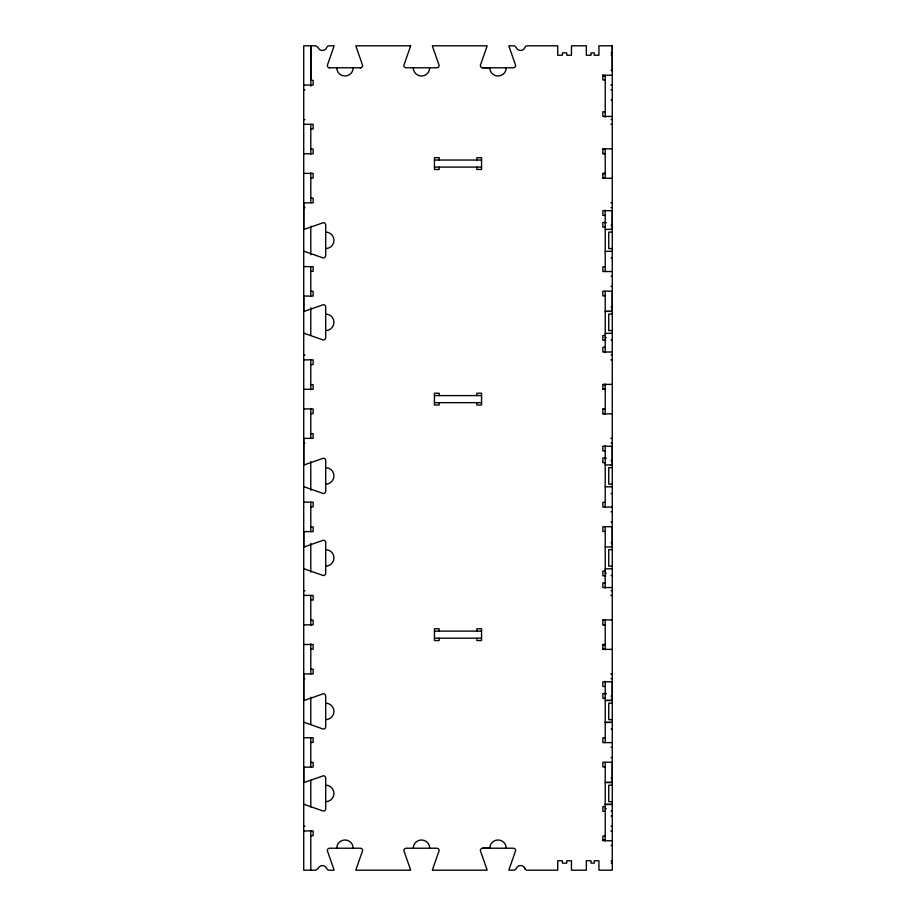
<?xml version="1.0" encoding="UTF-8"?>
<svg xmlns="http://www.w3.org/2000/svg" width="916" height="916" viewBox="0 0 916 916"><rect width="100%" height="100%" fill="white"/><g stroke="black" fill="none" stroke-linecap="round" stroke-linejoin="round"><path stroke-width="1.37" d="M605.213 782.504L612.277 782.504L612.277 762.238L602.854 762.238L602.854 766.955L605.213 766.955M605.213 700.488L612.277 700.488L612.277 681.767L602.854 681.767L602.854 686.473L605.213 686.473M612.277 229.401L612.277 210.68L602.854 210.68L602.854 215.386L605.213 215.386M612.277 45.8L612.277 870.2L598.938 870.2L598.938 860.777L594.221 860.777L594.221 863.135L591.049 863.135L591.049 860.777L586.332 860.777L586.332 870.2L571.458 870.2L571.458 860.777L566.741 860.777L566.741 863.135L562.424 863.135L562.424 860.777L557.718 860.777L557.718 870.2L527.227 870.2A2.359 2.359 0 0 1 525.005 868.631A4.706 4.706 0 0 0 516.12 868.631L514.597 870.097L508.941 870.2A2.359 2.359 0 0 1 509.033 869.524L515.674 850.575A2.359 2.359 0 0 0 513.315 848.216L482.698 848.216A2.359 2.359 0 0 0 480.339 850.575L486.969 869.524A2.37 2.37 0 0 1 487.072 870.2L432.421 870.2A2.359 2.359 0 0 1 432.524 869.524L439.153 850.575A2.359 2.359 0 0 0 436.806 848.216L406.177 848.216A2.359 2.359 0 0 0 403.83 850.575L410.46 869.524A2.37 2.37 0 0 1 410.563 870.2L355.912 870.2A2.359 2.359 0 0 1 356.015 869.524L362.644 850.575A2.359 2.359 0 0 0 360.286 848.216L329.668 848.216A2.359 2.359 0 0 0 327.31 850.575L333.951 869.524A2.359 2.359 0 0 1 334.042 870.2L329.073 870.2A2.359 2.359 0 0 1 326.852 868.631A4.706 4.706 0 0 0 317.978 868.631L315.757 870.2L303.723 870.2L303.723 45.8L315.757 45.8L317.978 47.369A4.706 4.706 0 0 0 326.852 47.369A2.359 2.359 0 0 1 329.073 45.8L334.042 45.8A2.359 2.359 0 0 1 333.951 46.476L327.31 65.425A2.359 2.359 0 0 0 329.668 67.784L360.286 67.784A2.359 2.359 0 0 0 362.644 65.425L356.015 46.476A2.359 2.359 0 0 1 355.912 45.8L410.563 45.8A2.37 2.37 0 0 1 410.46 46.476L403.83 65.425A2.359 2.359 0 0 0 406.177 67.784L436.806 67.784A2.359 2.359 0 0 0 439.153 65.425L432.524 46.476A2.359 2.359 0 0 1 432.421 45.8L487.072 45.8A2.37 2.37 0 0 1 486.969 46.476L480.339 65.425A2.359 2.359 0 0 0 482.698 67.784L513.315 67.784A2.359 2.359 0 0 0 515.674 65.425L509.033 46.476A2.359 2.359 0 0 1 508.941 45.8L514.597 45.903L516.12 47.369A4.706 4.706 0 0 0 524.341 48.617L525.337 46.75A2.359 2.359 0 0 1 527.227 45.8L557.718 45.8L557.718 55.223L562.424 55.223L562.424 52.865L566.741 52.865L566.741 55.223L571.458 55.223L571.458 45.8L586.332 45.8L586.332 55.223L591.049 55.223L591.049 52.865L594.221 52.865L594.221 55.223L598.938 55.223L598.938 45.8L612.277 45.8L612.277 70.532L611.098 70.532M360.103 67.784L360.778 67.738M482.263 848.25L489.762 848.216A8.244 8.244 0 0 1 498.006 839.972A8.244 8.244 0 0 1 506.25 848.216M611.098 52.865L612.277 52.865M611.098 55.223L612.277 55.223M602.854 75.238L612.277 75.238M602.854 76.028L605.213 76.028M605.213 79.955L602.854 79.955L602.854 74.849M303.723 85.062L313.146 85.062L313.146 80.345L310.787 80.345L310.787 45.8L310.787 86.23M610.869 85.062L612.277 85.062M303.723 89.768L304.902 89.768M611.098 89.768L612.277 89.768M611.098 99.97L612.277 99.97M605.213 111.752L602.854 111.752L602.854 116.458L612.277 116.458M303.723 119.607L304.902 119.607M611.098 119.607L612.277 119.607M303.723 124.313L313.146 124.313L313.146 129.03L310.787 129.03M610.869 124.313L612.277 124.313M612.277 148.85L602.854 148.85L602.854 153.762L605.556 153.762M310.787 149.045L313.146 149.045L313.146 153.762L303.723 153.762M602.854 149.045L605.213 149.045M602.854 153.556L605.213 153.556M434.447 160.037L481.553 160.037M434.447 167.101L481.553 167.101M303.723 173.387L313.146 173.387L313.146 178.093L310.787 178.093M605.556 173.387L602.854 173.387L602.854 178.288L612.277 178.288M602.854 173.582L605.213 173.582M602.854 178.093L605.213 178.093M310.787 198.119L313.146 198.119L313.146 202.825L303.723 202.825L303.723 229.401A2.359 2.359 0 0 0 304.398 229.309L323.348 222.668A2.359 2.359 0 0 1 325.707 225.027L325.707 255.644A2.359 2.359 0 0 1 323.348 258.003L304.398 251.373A2.347 2.347 0 0 0 303.723 251.27M610.869 202.825L612.277 202.825M303.723 207.543L304.902 207.543M611.098 207.543L612.277 207.543M605.556 222.462L602.854 222.462L602.854 227.168L605.213 227.168M605.213 222.668L606.392 222.668M611.098 225.027L612.277 225.027M605.213 229.401L612.277 229.309M612.277 232.091L608.751 232.091L608.751 248.579L612.277 248.579M605.213 251.373L612.277 251.27M611.098 258.003L612.277 258.003M303.723 266.625L313.146 266.625L313.146 271.331L310.787 271.331M605.213 266.819L602.854 266.819L602.854 271.525L612.277 271.525M611.098 276.243L612.277 276.243M611.098 286.445L612.277 286.445M310.787 291.357L313.146 291.357L313.146 296.063L303.723 296.063L303.723 311.417A2.359 2.359 0 0 0 304.398 311.314L323.348 304.685A2.359 2.359 0 0 1 325.707 307.043L325.707 337.66A2.359 2.359 0 0 1 323.348 340.019L304.398 333.378A2.347 2.347 0 0 0 303.723 333.287M605.213 295.868L602.854 295.868L602.854 291.162L612.277 291.162L612.277 311.417L605.213 311.417M611.098 307.043L612.277 307.043M606.392 311.314L612.277 311.314M612.277 314.108L608.751 314.108L608.751 330.596L612.277 330.596M605.213 333.378L612.277 333.287M605.213 335.519L602.854 335.519L602.854 340.225L605.556 340.225M605.213 337.66L606.392 337.66M611.098 340.019L612.277 340.019M605.213 347.29L602.854 347.29L602.854 352.007L612.277 352.007M303.723 355.145L304.902 355.145M611.098 355.145L612.277 355.145M303.723 359.862L313.146 359.862L313.146 364.568L310.787 364.568M610.869 359.862L612.277 359.862M612.277 384.388L602.854 384.388L602.854 389.3L605.556 389.3M310.787 384.594L313.146 384.594L313.146 389.3L303.723 389.3M602.854 384.594L605.213 384.594M602.854 389.105L605.213 389.105M434.447 395.586L481.553 395.586M434.447 402.651L481.553 402.651M303.723 408.925L313.146 408.925L313.146 413.643L310.787 413.643M602.854 409.12L605.213 409.12M602.854 413.643L605.213 413.643M612.277 413.837L602.854 413.837L602.854 408.925M310.787 433.657L313.146 433.657L313.146 438.375L303.723 438.375L303.723 464.95A2.359 2.359 0 0 0 304.398 464.847L323.348 458.218A2.359 2.359 0 0 1 325.707 460.565L325.707 491.194A2.359 2.359 0 0 1 323.348 493.541L304.398 486.911A2.359 2.359 0 0 0 303.723 486.808M610.869 438.375L612.277 438.375M303.723 443.081L304.902 443.081M611.098 443.081L612.277 443.081M605.213 450.935L602.854 450.935L602.854 446.218L612.277 446.218L612.277 464.95L605.213 464.95M605.556 458L602.854 458L602.854 462.706L605.213 462.706M605.213 458.218L606.392 458.218M611.098 460.565L612.277 460.565M611.098 464.847L612.277 464.847M612.277 467.641L608.751 467.641L608.751 484.129L612.277 484.129M605.213 486.808L612.277 486.808M611.098 493.541L612.277 493.541M303.723 502.163L313.146 502.163L313.146 506.88L310.787 506.88M605.213 502.357L602.854 502.357L602.854 507.075L612.277 507.075M611.098 511.781L612.277 511.781M611.098 521.994L612.277 521.994M310.787 526.895L313.146 526.895L313.146 531.612L303.723 531.612L303.723 546.955A2.359 2.359 0 0 0 304.398 546.863L323.348 540.222A2.359 2.359 0 0 1 325.707 542.581L325.707 573.198A2.359 2.359 0 0 1 323.348 575.557L304.398 568.928A2.359 2.359 0 0 0 303.723 568.825M605.213 531.406L602.854 531.406L602.854 526.7L612.277 526.7L612.277 546.955L605.213 546.955M611.098 542.581L612.277 542.581M612.277 549.646L608.751 549.646L608.751 566.134L612.277 566.134M605.213 568.825L612.277 568.825M605.213 571.057L602.854 571.057L602.854 575.775L605.556 575.775M605.213 573.198L606.392 573.198M611.098 575.557L612.277 575.557M605.213 582.839L602.854 582.839L602.854 587.545L612.277 587.545M303.723 590.694L304.902 590.694M611.098 590.694L612.277 590.694M303.723 595.4L313.146 595.4L313.146 600.106L310.787 600.106M610.869 595.4L612.277 595.4M612.277 619.937L602.854 619.937L602.854 624.838L605.556 624.838M310.787 620.132L313.146 620.132L313.146 624.838L303.723 624.838M602.854 620.132L605.213 620.132M602.854 624.643L605.213 624.643M434.447 631.124L481.553 631.124M434.447 638.189L481.553 638.189M303.723 644.475L313.146 644.475L313.146 649.181L310.787 649.181M605.556 644.475L602.854 644.475L602.854 649.375L612.277 649.375M602.854 644.669L605.213 644.669M602.854 649.181L605.213 649.181M310.787 669.207L313.146 669.207L313.146 673.913L303.723 673.913L303.723 700.488A2.359 2.359 0 0 0 304.398 700.397L323.348 693.755A2.359 2.359 0 0 1 325.707 696.114L325.707 726.732A2.359 2.359 0 0 1 323.348 729.09L304.398 722.449A2.359 2.359 0 0 0 303.723 722.358M610.869 673.913L612.277 673.913M303.723 678.63L304.902 678.63M611.098 678.63L612.277 678.63M605.556 693.538L602.854 693.538L602.854 698.255L605.213 698.255M605.213 693.755L606.392 693.755M611.098 696.114L612.277 696.114M606.392 700.397L612.277 700.397M612.277 703.179L608.751 703.179L608.751 719.667L612.277 719.667M605.213 722.358L612.277 722.358M605.213 722.449L611.098 722.449M611.098 729.09L612.277 729.09M303.723 737.712L313.146 737.712L313.146 742.418L310.787 742.418M605.213 737.907L602.854 737.907L602.854 742.613L612.277 742.613M611.098 747.33L612.277 747.33M611.098 757.532L612.277 757.532M310.787 762.444L313.146 762.444L313.146 767.15L303.723 767.15L303.723 782.504A2.359 2.359 0 0 0 304.398 782.401L323.348 775.772A2.359 2.359 0 0 1 325.707 778.119L325.707 808.748A2.359 2.359 0 0 1 323.348 811.095L304.398 804.466A2.359 2.359 0 0 0 303.723 804.363M611.098 778.119L612.277 778.119M606.392 782.401L612.277 782.401M612.277 785.195L608.751 785.195L608.751 801.683L612.277 801.683M605.213 804.363L612.277 804.363M605.213 804.466L611.098 804.466M605.213 806.607L602.854 806.607L602.854 811.313L605.556 811.313M605.213 808.748L606.392 808.748M611.098 811.095L612.277 811.095M611.098 816.03L612.277 816.03M303.723 826.232L304.902 826.232M611.098 826.232L612.277 826.232M303.723 830.938L313.146 830.938L313.146 835.655L310.787 835.655M610.869 830.938L612.277 830.938M605.213 836.045L602.854 836.045L602.854 840.762L612.277 840.762M602.854 839.972L605.213 839.972M611.098 845.468L612.277 845.468M611.098 860.777L612.277 860.777M611.098 863.135L612.277 863.135M482.263 67.75L489.762 67.784A8.244 8.244 0 0 0 498.006 76.028A8.244 8.244 0 0 0 506.25 67.784M329.153 67.727L329.783 67.784M524.341 867.383L525.337 869.25M605.213 75.238L605.213 117.053M605.213 148.587L605.213 178.563M605.213 210.096L605.213 271.525M605.213 291.162L605.213 352.591M605.213 384.125L605.213 414.101M605.213 445.634L605.213 507.075M605.213 526.7L605.213 588.141M605.213 619.663L605.213 649.65M605.213 681.172L605.213 742.613M605.213 762.238L605.213 840.762M476.847 160.037L476.847 157.678L481.553 157.678L481.553 169.46L476.847 169.46L476.847 167.101M476.847 395.586L476.847 393.227L481.553 393.227L481.553 404.998L476.847 404.998L476.847 402.651M476.847 631.124L476.847 628.765L481.553 628.765L481.553 640.547L476.847 640.547L476.847 638.189M439.153 160.037L439.153 157.678L434.447 157.678L434.447 169.46L439.153 169.46L439.153 167.101M439.153 395.586L439.153 393.227L434.447 393.227L434.447 404.998L439.153 404.998L439.153 402.651M439.153 631.124L439.153 628.765L434.447 628.765L434.447 640.547L439.153 640.547L439.153 638.189M310.787 124.313L310.787 154.289M310.787 172.849L310.787 202.825M310.787 226.138L310.787 254.751M310.787 266.625L310.787 296.063M310.787 307.925L310.787 335.119M310.787 359.862L310.787 389.838M310.787 408.399L310.787 438.375M310.787 461.687L310.787 490.3M310.787 502.163L310.787 531.612M310.787 543.474L310.787 572.088M310.787 595.4L310.787 625.376M310.787 643.937L310.787 673.913M310.787 697.225L310.787 724.407M310.787 737.712L310.787 767.15M310.787 780.317L310.787 807.088M310.787 830.938L310.787 870.2M325.707 232.091A8.244 8.244 0 0 1 333.951 240.335A8.244 8.244 0 0 1 325.707 248.579M325.707 314.108A8.244 8.244 0 0 1 333.951 322.352A8.244 8.244 0 0 1 325.707 330.596M353.221 67.784A8.244 8.244 0 0 1 344.977 76.028A8.244 8.244 0 0 1 336.733 67.784M410.563 45.8A2.37 2.37 0 0 1 410.46 46.476M429.73 67.784A8.244 8.244 0 0 1 421.486 76.028A8.244 8.244 0 0 1 413.242 67.784M325.707 467.641A8.244 8.244 0 0 1 333.951 475.885A8.244 8.244 0 0 1 325.707 484.129M325.707 549.646A8.244 8.244 0 0 1 333.951 557.89A8.244 8.244 0 0 1 325.707 566.134M325.707 703.179A8.244 8.244 0 0 1 333.951 711.423A8.244 8.244 0 0 1 325.707 719.667M325.707 785.195A8.244 8.244 0 0 1 333.951 793.439A8.244 8.244 0 0 1 325.707 801.683M336.733 848.216A8.244 8.244 0 0 1 344.977 839.972A8.244 8.244 0 0 1 353.221 848.216M413.242 848.216A8.244 8.244 0 0 1 421.486 839.972A8.244 8.244 0 0 1 429.73 848.216"/></g></svg>
